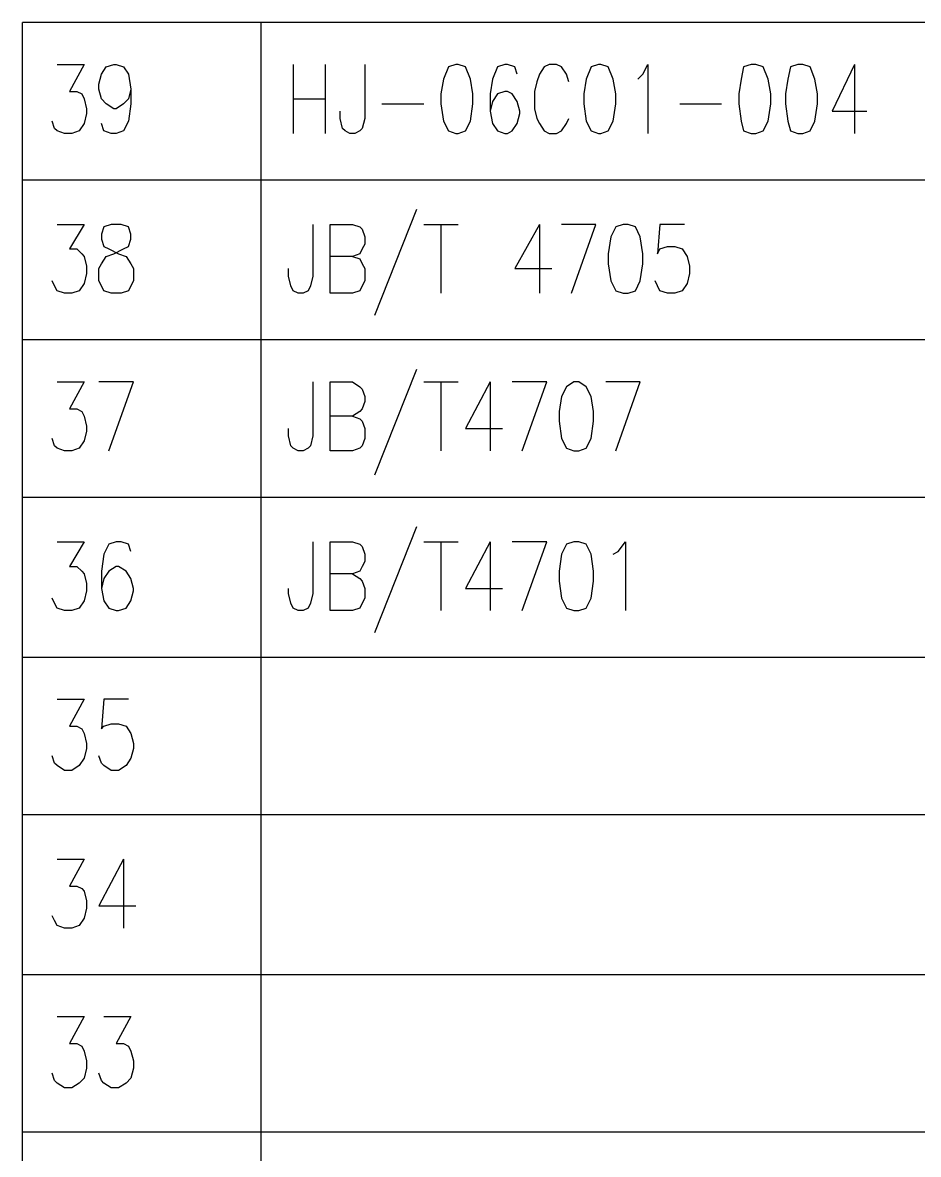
# Model space of a CAD drawing. Extents: x 13.06 to 16.25, y 9.33 to 13.85.
# Drawn here: x 15.2287 to 15.4713, y 11.11 to 11.4167 of the extents above; entities that cross this region are included whole.
import ezdxf

# ---------------------------------------------------------------- set-up
doc = ezdxf.new("R2010")
doc.units = 0
doc.header["$MEASUREMENT"] = 0
doc.linetypes.add('AUSGEZOGEN', pattern=[0])
doc.layers.get('0').update_dxf_attribs({"linetype": 'AUSGEZOGEN'})

msp = doc.modelspace()

# ---------------------------------------------------------------- linework, layer by layer
for points in [[(16.19667, 11.41667), (15.22867, 11.41667)], [(15.22867, 11.374), (15.22867, 11.41667)], [(16.19667, 11.374), (16.19667, 11.41667), (16.19667, 11.41667), (15.22867, 11.41667)], [(15.22867, 11.374), (15.22867, 11.41667)], [(16.19667, 11.374), (16.19667, 11.41667), (16.19667, 11.41667), (15.22867, 11.41667)], [(15.22867, 11.374), (15.22867, 11.41667)], [(16.19667, 11.374), (16.19667, 11.41667), (16.19667, 11.41667), (15.22867, 11.41667)], [(15.22867, 11.374), (15.22867, 11.41667)], [(16.19667, 11.374), (16.19667, 11.41667), (16.19667, 11.41667), (15.22867, 11.41667)], [(15.22867, 11.374), (15.22867, 11.41667)], [(16.19667, 11.374), (16.19667, 11.41667), (16.19667, 11.41667), (15.22867, 11.41667)], [(15.22867, 11.374), (15.22867, 11.41667)], [(16.19667, 11.374), (16.19667, 11.41667), (16.19667, 11.41667), (15.22867, 11.41667)], [(15.22867, 11.374), (15.22867, 11.41667)], [(16.19667, 11.374), (16.19667, 11.41667), (16.19667, 11.41667), (15.22867, 11.41667)], [(15.22867, 11.374), (15.22867, 11.41667)], [(16.19667, 11.374), (16.19667, 11.41667), (16.19667, 11.41667), (15.22867, 11.41667)], [(15.22867, 11.374), (15.22867, 11.41667)], [(16.19667, 11.374), (16.19667, 11.41667), (16.19667, 11.41667), (15.22867, 11.41667)], [(15.22867, 11.374), (15.22867, 11.41667)], [(16.19667, 11.374), (16.19667, 11.41667), (16.19667, 11.41667), (15.22867, 11.41667)], [(15.22867, 11.374), (15.22867, 11.41667)], [(16.19667, 11.374), (16.19667, 11.41667), (16.19667, 11.41667), (15.22867, 11.41667)], [(15.22867, 11.374), (15.22867, 11.41667)], [(16.19667, 11.374), (16.19667, 11.41667), (16.19667, 11.41667), (15.22867, 11.41667)], [(15.22867, 11.374), (15.22867, 11.41667)], [(16.19667, 11.374), (16.19667, 11.41667), (16.19667, 11.41667), (15.22867, 11.41667)], [(15.22867, 11.374), (15.22867, 11.41667)], [(16.19667, 11.374), (16.19667, 11.41667), (16.19667, 11.41667), (15.22867, 11.41667)], [(15.22867, 11.374), (15.22867, 11.41667)], [(16.19667, 11.374), (16.19667, 11.41667), (16.19667, 11.41667), (15.22867, 11.41667)], [(15.22867, 11.374), (15.22867, 11.41667)], [(16.19667, 11.374), (16.19667, 11.41667), (16.19667, 11.41667), (15.22867, 11.41667)], [(15.22867, 11.374), (15.22867, 11.41667)], [(16.19667, 11.374), (16.19667, 11.41667), (16.19667, 11.41667), (15.22867, 11.41667)], [(15.22867, 11.374), (15.22867, 11.41667)], [(16.19667, 11.374), (16.19667, 11.41667), (16.19667, 11.41667), (15.22867, 11.41667)], [(15.22867, 11.374), (15.22867, 11.41667)], [(16.19667, 11.374), (16.19667, 11.41667), (16.19667, 11.41667), (15.22867, 11.41667)], [(15.22867, 11.374), (15.22867, 11.41667)], [(16.19667, 11.374), (16.19667, 11.41667), (16.19667, 11.41667), (15.22867, 11.41667)], [(15.22867, 11.374), (15.22867, 11.41667)], [(16.19667, 11.41667), (15.22867, 11.41667)], [(15.22867, 11.374), (15.22867, 11.41667)], [(16.19667, 11.374), (16.19667, 11.41667), (16.19667, 11.41667), (15.22867, 11.41667)], [(15.22867, 11.374), (15.22867, 11.41667)], [(16.19667, 11.374), (16.19667, 11.41667), (16.19667, 11.41667), (15.22867, 11.41667)], [(15.22867, 11.374), (15.22867, 11.41667)], [(16.19667, 11.374), (16.19667, 11.41667), (16.19667, 11.41667), (15.22867, 11.41667)], [(15.22867, 11.374), (15.22867, 11.41667)], [(16.19667, 11.41667), (15.22867, 11.41667)], [(15.22867, 11.374), (15.22867, 11.41667)], [(16.19667, 11.374), (16.19667, 11.41667), (16.19667, 11.41667), (15.22867, 11.41667)], [(15.22867, 11.374), (15.22867, 11.41667)], [(16.19667, 11.374), (16.19667, 11.41667), (16.19667, 11.41667), (15.22867, 11.41667)], [(15.22867, 11.374), (15.22867, 11.41667)], [(16.19667, 11.41667), (15.22867, 11.41667)], [(15.22867, 11.374), (15.22867, 11.41667)], [(16.19667, 11.374), (16.19667, 11.41667), (16.19667, 11.41667), (15.22867, 11.41667)], [(15.22867, 11.374), (15.22867, 11.41667)], [(16.19667, 11.374), (16.19667, 11.41667), (16.19667, 11.41667), (15.22867, 11.41667)], [(15.22867, 11.374), (15.22867, 11.41667)], [(16.19667, 11.374), (16.19667, 11.41667), (16.19667, 11.41667), (15.22867, 11.41667)], [(15.22867, 11.374), (15.22867, 11.41667)], [(16.19667, 11.41667), (15.22867, 11.41667)], [(15.22867, 11.374), (15.22867, 11.41667)], [(16.19667, 11.374), (16.19667, 11.41667), (16.19667, 11.41667), (15.22867, 11.41667)], [(15.22867, 11.374), (15.22867, 11.41667)], [(16.19667, 11.41667), (15.22867, 11.41667)], [(15.22867, 11.374), (15.22867, 11.41667)], [(16.19667, 11.41667), (15.22867, 11.41667)], [(15.22867, 11.374), (15.22867, 11.41667)], [(16.19667, 11.41667), (15.22867, 11.41667)], [(15.22867, 11.374), (15.22867, 11.41667)], [(16.19667, 11.41667), (15.22867, 11.41667)], [(15.22867, 11.374), (15.22867, 11.41667)], [(16.19667, 11.41667), (15.22867, 11.41667)], [(15.22867, 11.374), (15.22867, 11.41667)], [(16.19667, 11.41667), (15.22867, 11.41667)], [(15.22867, 11.374), (15.22867, 11.41667)], [(16.19667, 11.41667), (15.22867, 11.41667)], [(15.22867, 11.374), (15.22867, 11.41667)], [(16.19667, 11.41667), (15.22867, 11.41667)], [(15.22867, 11.374), (15.22867, 11.41667)], [(16.19667, 11.374), (16.19667, 11.41667), (16.19667, 11.41667), (15.22867, 11.41667)], [(15.22867, 11.374), (15.22867, 11.41667)], [(16.19667, 11.41667), (15.22867, 11.41667)], [(15.22867, 11.374), (15.22867, 11.41667)], [(16.19667, 11.374), (16.19667, 11.41667), (16.19667, 11.41667), (15.22867, 11.41667)], [(15.22867, 11.374), (15.22867, 11.41667)], [(16.19667, 11.41667), (15.22867, 11.41667)], [(15.22867, 11.374), (15.22867, 11.41667)], [(16.19667, 11.374), (16.19667, 11.41667), (16.19667, 11.41667), (15.22867, 11.41667)], [(15.22867, 11.374), (15.22867, 11.41667)], [(16.19667, 11.41667), (15.22867, 11.41667)], [(15.22867, 11.374), (15.22867, 11.41667)], [(16.19667, 11.41667), (15.22867, 11.41667)], [(15.22867, 11.374), (15.22867, 11.41667)], [(16.19667, 11.374), (16.19667, 11.41667), (16.19667, 11.41667), (15.22867, 11.41667)], [(15.22867, 11.374), (15.22867, 11.41667)], [(16.19667, 11.41667), (15.22867, 11.41667)], [(15.22867, 11.374), (15.22867, 11.41667)], [(16.19667, 11.41667), (15.22867, 11.41667)], [(15.22867, 11.374), (15.22867, 11.41667)], [(16.19667, 11.41667), (15.22867, 11.41667)], [(15.22867, 11.374), (15.22867, 11.41667)], [(16.19667, 11.41667), (15.22867, 11.41667)], [(15.22867, 11.374), (15.22867, 11.41667)], [(16.19667, 11.41667), (15.22867, 11.41667)], [(15.22867, 11.374), (15.22867, 11.41667)], [(16.19667, 11.374), (16.19667, 11.41667), (16.19667, 11.41667), (15.22867, 11.41667)], [(15.22867, 11.374), (15.22867, 11.41667)], [(16.19667, 11.41667), (15.22867, 11.41667)], [(15.22867, 11.374), (15.22867, 11.41667)], [(16.19667, 11.41667), (15.22867, 11.41667)], [(15.22867, 11.374), (15.22867, 11.41667)], [(16.19667, 11.41667), (15.22867, 11.41667)], [(15.22867, 11.374), (15.22867, 11.41667)], [(16.19667, 11.41667), (15.22867, 11.41667)], [(15.22867, 11.374), (15.22867, 11.41667)], [(16.19667, 11.41667), (15.22867, 11.41667)], [(15.22867, 11.374), (15.22867, 11.41667)], [(16.19667, 11.374), (16.19667, 11.41667), (16.19667, 11.41667), (15.22867, 11.41667)], [(15.22867, 11.374), (15.22867, 11.41667)], [(16.19667, 11.374), (16.19667, 11.41667), (16.19667, 11.41667), (15.22867, 11.41667)], [(15.22867, 11.374), (15.22867, 11.41667)], [(16.19667, 11.41667), (15.22867, 11.41667)], [(15.22867, 11.374), (15.22867, 11.41667)], [(16.19667, 11.41667), (15.22867, 11.41667)], [(15.22867, 11.374), (15.22867, 11.41667)], [(16.19667, 11.41667), (15.22867, 11.41667)], [(15.22867, 11.374), (15.22867, 11.41667)], [(16.19667, 11.374), (16.19667, 11.41667), (16.19667, 11.41667), (15.22867, 11.41667)], [(15.22867, 11.374), (15.22867, 11.41667)], [(16.19667, 11.374), (16.19667, 11.41667), (16.19667, 11.41667), (15.22867, 11.41667)], [(15.22867, 11.374), (15.22867, 11.41667)], [(16.19667, 11.374), (16.19667, 11.41667), (16.19667, 11.41667), (15.22867, 11.41667)], [(15.22867, 11.374), (15.22867, 11.41667)], [(16.19667, 11.374), (16.19667, 11.41667), (16.19667, 11.41667), (15.22867, 11.41667)], [(15.22867, 11.374), (15.22867, 11.41667)], [(16.19667, 11.41667), (15.22867, 11.41667)], [(15.22867, 11.374), (15.22867, 11.41667)], [(16.19667, 11.374), (16.19667, 11.41667), (16.19667, 11.41667), (15.22867, 11.41667)], [(15.22867, 11.374), (15.22867, 11.41667)], [(16.19667, 11.41667), (15.22867, 11.41667)], [(15.22867, 11.374), (15.22867, 11.41667)], [(16.19667, 11.41667), (15.22867, 11.41667)], [(15.22867, 11.374), (15.22867, 11.41667)], [(16.19667, 11.374), (16.19667, 11.41667), (16.19667, 11.41667), (15.22867, 11.41667)], [(15.22867, 11.374), (15.22867, 11.41667)], [(16.19667, 11.41667), (15.22867, 11.41667)], [(15.22867, 11.374), (15.22867, 11.41667)], [(16.19667, 11.41667), (15.22867, 11.41667)], [(15.22867, 11.374), (15.22867, 11.41667)], [(16.19667, 11.41667), (15.22867, 11.41667)], [(15.22867, 11.374), (15.22867, 11.41667)], [(16.19667, 11.41667), (15.22867, 11.41667)], [(15.22867, 11.374), (15.22867, 11.41667)], [(16.19667, 11.41667), (15.22867, 11.41667)], [(15.22867, 11.374), (15.22867, 11.41667)], [(16.19667, 11.41667), (15.22867, 11.41667)], [(15.22867, 11.374), (15.22867, 11.41667)], [(16.19667, 11.41667), (15.22867, 11.41667)], [(15.22867, 11.374), (15.22867, 11.41667)], [(16.19667, 11.41667), (15.22867, 11.41667)], [(15.22867, 11.374), (15.22867, 11.41667)], [(16.19667, 11.41667), (15.22867, 11.41667)], [(15.22867, 11.374), (15.22867, 11.41667)], [(15.29333, 11.374), (15.29333, 11.41667)], [(15.29333, 11.374), (15.29333, 11.41667)], [(15.29333, 11.374), (15.29333, 11.41667)], [(15.29333, 11.374), (15.29333, 11.41667)], [(15.29333, 11.374), (15.29333, 11.41667)], [(15.29333, 11.374), (15.29333, 11.41667)], [(15.29333, 11.374), (15.29333, 11.41667)], [(15.29333, 11.374), (15.29333, 11.41667)], [(15.29333, 11.374), (15.29333, 11.41667)], [(15.29333, 11.374), (15.29333, 11.41667)], [(15.29333, 11.374), (15.29333, 11.41667)], [(15.29333, 11.374), (15.29333, 11.41667)], [(15.29333, 11.374), (15.29333, 11.41667)], [(15.29333, 11.374), (15.29333, 11.41667)], [(15.29333, 11.374), (15.29333, 11.41667)], [(15.29333, 11.374), (15.29333, 11.41667)], [(15.29333, 11.374), (15.29333, 11.41667)], [(15.29333, 11.374), (15.29333, 11.41667)], [(15.29333, 11.374), (15.29333, 11.41667)], [(15.29333, 11.374), (15.29333, 11.41667)], [(15.29333, 11.374), (15.29333, 11.41667)], [(15.29333, 11.374), (15.29333, 11.41667)], [(15.29333, 11.374), (15.29333, 11.41667)], [(15.29333, 11.374), (15.29333, 11.41667)], [(15.29333, 11.374), (15.29333, 11.41667)], [(15.29333, 11.374), (15.29333, 11.41667)], [(15.29333, 11.374), (15.29333, 11.41667)], [(15.29333, 11.374), (15.29333, 11.41667)], [(15.29333, 11.374), (15.29333, 11.41667)], [(15.29333, 11.374), (15.29333, 11.41667)], [(15.29333, 11.374), (15.29333, 11.41667)], [(15.29333, 11.374), (15.29333, 11.41667)], [(15.29333, 11.374), (15.29333, 11.41667)], [(15.29333, 11.374), (15.29333, 11.41667)], [(15.29333, 11.374), (15.29333, 11.41667)], [(15.29333, 11.374), (15.29333, 11.41667)], [(15.29333, 11.374), (15.29333, 11.41667)], [(15.29333, 11.374), (15.29333, 11.41667)], [(15.29333, 11.374), (15.29333, 11.41667)], [(15.29333, 11.374), (15.29333, 11.41667)], [(15.29333, 11.374), (15.29333, 11.41667)], [(15.29333, 11.374), (15.29333, 11.41667)], [(15.29333, 11.374), (15.29333, 11.41667)], [(15.29333, 11.374), (15.29333, 11.41667)], [(15.29333, 11.374), (15.29333, 11.41667)], [(15.29333, 11.374), (15.29333, 11.41667)], [(15.29333, 11.374), (15.29333, 11.41667)], [(15.29333, 11.374), (15.29333, 11.41667)], [(15.29333, 11.374), (15.29333, 11.41667)], [(15.29333, 11.374), (15.29333, 11.41667)], [(15.29333, 11.374), (15.29333, 11.41667)], [(15.29333, 11.374), (15.29333, 11.41667)], [(15.29333, 11.374), (15.29333, 11.41667)], [(15.29333, 11.374), (15.29333, 11.41667)], [(15.29333, 11.374), (15.29333, 11.41667)], [(15.29333, 11.374), (15.29333, 11.41667)], [(15.29333, 11.374), (15.29333, 11.41667)], [(15.29333, 11.374), (15.29333, 11.41667)], [(15.29333, 11.374), (15.29333, 11.41667)], [(15.29333, 11.374), (15.29333, 11.41667)], [(15.29333, 11.374), (15.29333, 11.41667)], [(15.29333, 11.374), (15.29333, 11.41667)], [(15.29333, 11.374), (15.29333, 11.41667)], [(15.29333, 11.374), (15.29333, 11.41667)], [(15.29333, 11.374), (15.29333, 11.41667)], [(15.29333, 11.374), (15.29333, 11.41667)], [(15.29333, 11.374), (15.29333, 11.41667)], [(15.29333, 11.374), (15.29333, 11.41667)], [(15.29333, 11.374), (15.29333, 11.41667)], [(15.29333, 11.374), (15.29333, 11.41667)], [(15.29333, 11.374), (15.29333, 11.41667)], [(15.29333, 11.374), (15.29333, 11.41667)], [(15.29333, 11.374), (15.29333, 11.41667)], [(15.29333, 11.374), (15.29333, 11.41667)], [(15.29333, 11.374), (15.29333, 11.41667)], [(15.29333, 11.374), (15.29333, 11.41667)], [(15.29333, 11.374), (15.29333, 11.41667)], [(15.29333, 11.374), (15.29333, 11.41667)], [(15.29333, 11.374), (15.29333, 11.41667)], [(15.29333, 11.374), (15.29333, 11.41667)], [(15.29333, 11.374), (15.29333, 11.41667)], [(15.29333, 11.374), (15.29333, 11.41667)], [(15.29333, 11.374), (15.29333, 11.41667)], [(15.29333, 11.374), (15.29333, 11.41667)], [(15.238, 11.40533), (15.24533, 11.40533), (15.24533, 11.40533), (15.24133, 11.398), (15.24133, 11.398), (15.24333, 11.398), (15.24333, 11.398), (15.24467, 11.39733), (15.24467, 11.39733), (15.24533, 11.396), (15.24533, 11.396), (15.246, 11.39333), (15.246, 11.39333), (15.246, 11.392), (15.246, 11.392), (15.24533, 11.38933), (15.24533, 11.38933), (15.244, 11.38733), (15.244, 11.38733), (15.242, 11.38667), (15.242, 11.38667), (15.24, 11.38667), (15.24, 11.38667), (15.238, 11.38733), (15.238, 11.38733), (15.23733, 11.388), (15.23733, 11.388), (15.23667, 11.39)], [(15.258, 11.39867), (15.25733, 11.396), (15.25733, 11.396), (15.256, 11.39467), (15.256, 11.39467), (15.254, 11.39333), (15.254, 11.39333), (15.25333, 11.39333), (15.25333, 11.39333), (15.25133, 11.39467), (15.25133, 11.39467), (15.25, 11.396), (15.25, 11.396), (15.24933, 11.39867), (15.24933, 11.39867), (15.24933, 11.4), (15.24933, 11.4), (15.25, 11.40267), (15.25, 11.40267), (15.25133, 11.40467), (15.25133, 11.40467), (15.25333, 11.40533), (15.25333, 11.40533), (15.254, 11.40533), (15.254, 11.40533), (15.256, 11.40467), (15.256, 11.40467), (15.25733, 11.40267), (15.25733, 11.40267), (15.258, 11.39867), (15.258, 11.39867), (15.258, 11.39467), (15.258, 11.39467), (15.25733, 11.39), (15.25733, 11.39), (15.256, 11.38733), (15.256, 11.38733), (15.254, 11.38667), (15.254, 11.38667), (15.25267, 11.38667), (15.25267, 11.38667), (15.25067, 11.38733), (15.25067, 11.38733), (15.25, 11.38933)], [(15.302, 11.40533), (15.302, 11.38667)], [(15.31067, 11.40533), (15.31067, 11.38667)], [(15.32133, 11.40533), (15.32133, 11.39067), (15.32133, 11.39067), (15.32067, 11.388), (15.32067, 11.388), (15.32, 11.38733), (15.32, 11.38733), (15.31867, 11.38667), (15.31867, 11.38667), (15.31733, 11.38667), (15.31733, 11.38667), (15.316, 11.38733), (15.316, 11.38733), (15.31533, 11.388), (15.31533, 11.388), (15.31467, 11.39067), (15.31467, 11.39067), (15.31467, 11.39267)], [(15.346, 11.40533), (15.344, 11.40467), (15.344, 11.40467), (15.34267, 11.40133), (15.34267, 11.40133), (15.342, 11.39733), (15.342, 11.39733), (15.342, 11.39467), (15.342, 11.39467), (15.34267, 11.39), (15.34267, 11.39), (15.344, 11.38733), (15.344, 11.38733), (15.346, 11.38667), (15.346, 11.38667), (15.34667, 11.38667), (15.34667, 11.38667), (15.34867, 11.38733), (15.34867, 11.38733), (15.35, 11.39), (15.35, 11.39), (15.35067, 11.39467), (15.35067, 11.39467), (15.35067, 11.39733), (15.35067, 11.39733), (15.35, 11.40133), (15.35, 11.40133), (15.34867, 11.40467), (15.34867, 11.40467), (15.34667, 11.40533), (15.34667, 11.40533), (15.346, 11.40533), (15.346, 11.40533)], [(15.36267, 11.40267), (15.362, 11.40467), (15.362, 11.40467), (15.36, 11.40533), (15.36, 11.40533), (15.35933, 11.40533), (15.35933, 11.40533), (15.35733, 11.40467), (15.35733, 11.40467), (15.356, 11.40133), (15.356, 11.40133), (15.35533, 11.39733), (15.35533, 11.39733), (15.35533, 11.39267), (15.35533, 11.39267), (15.356, 11.38933), (15.356, 11.38933), (15.35733, 11.38733), (15.35733, 11.38733), (15.35933, 11.38667), (15.35933, 11.38667), (15.36, 11.38667), (15.36, 11.38667), (15.36133, 11.38733), (15.36133, 11.38733), (15.36267, 11.38933), (15.36267, 11.38933), (15.36333, 11.392), (15.36333, 11.392), (15.36333, 11.39267), (15.36333, 11.39267), (15.36267, 11.39533), (15.36267, 11.39533), (15.36133, 11.39733), (15.36133, 11.39733), (15.36, 11.398), (15.36, 11.398), (15.35933, 11.398), (15.35933, 11.398), (15.35733, 11.39733), (15.35733, 11.39733), (15.356, 11.39533), (15.356, 11.39533), (15.35533, 11.39267)], [(15.37667, 11.40067), (15.376, 11.40267), (15.376, 11.40267), (15.37467, 11.40467), (15.37467, 11.40467), (15.37333, 11.40533), (15.37333, 11.40533), (15.37133, 11.40533), (15.37133, 11.40533), (15.37, 11.40467), (15.37, 11.40467), (15.36867, 11.40267), (15.36867, 11.40267), (15.368, 11.40067), (15.368, 11.40067), (15.36733, 11.398), (15.36733, 11.398), (15.36733, 11.39333), (15.36733, 11.39333), (15.368, 11.39067), (15.368, 11.39067), (15.36867, 11.38933), (15.36867, 11.38933), (15.37, 11.38733), (15.37, 11.38733), (15.37133, 11.38667), (15.37133, 11.38667), (15.37333, 11.38667), (15.37333, 11.38667), (15.37467, 11.38733), (15.37467, 11.38733), (15.376, 11.38933), (15.376, 11.38933), (15.37667, 11.39067)], [(15.38467, 11.40533), (15.38267, 11.40467), (15.38267, 11.40467), (15.38133, 11.40133), (15.38133, 11.40133), (15.38067, 11.39733), (15.38067, 11.39733), (15.38067, 11.39467), (15.38067, 11.39467), (15.38133, 11.39), (15.38133, 11.39), (15.38267, 11.38733), (15.38267, 11.38733), (15.38467, 11.38667), (15.38467, 11.38667), (15.38533, 11.38667), (15.38533, 11.38667), (15.38733, 11.38733), (15.38733, 11.38733), (15.38867, 11.39), (15.38867, 11.39), (15.38933, 11.39467), (15.38933, 11.39467), (15.38933, 11.39733), (15.38933, 11.39733), (15.38867, 11.40133), (15.38867, 11.40133), (15.38733, 11.40467), (15.38733, 11.40467), (15.38533, 11.40533), (15.38533, 11.40533), (15.38467, 11.40533), (15.38467, 11.40533)], [(15.39533, 11.40133), (15.39667, 11.40267), (15.39667, 11.40267), (15.398, 11.40533), (15.398, 11.40533), (15.398, 11.38667)], [(15.426, 11.40533), (15.424, 11.40467), (15.424, 11.40467), (15.42333, 11.40133), (15.42333, 11.40133), (15.42267, 11.39733), (15.42267, 11.39733), (15.42267, 11.39467), (15.42267, 11.39467), (15.42333, 11.39), (15.42333, 11.39), (15.424, 11.38733), (15.424, 11.38733), (15.426, 11.38667), (15.426, 11.38667), (15.42733, 11.38667), (15.42733, 11.38667), (15.42933, 11.38733), (15.42933, 11.38733), (15.43067, 11.39), (15.43067, 11.39), (15.43133, 11.39467), (15.43133, 11.39467), (15.43133, 11.39733), (15.43133, 11.39733), (15.43067, 11.40133), (15.43067, 11.40133), (15.42933, 11.40467), (15.42933, 11.40467), (15.42733, 11.40533), (15.42733, 11.40533), (15.426, 11.40533), (15.426, 11.40533)], [(15.43867, 11.40533), (15.43667, 11.40467), (15.43667, 11.40467), (15.436, 11.40133), (15.436, 11.40133), (15.43533, 11.39733), (15.43533, 11.39733), (15.43533, 11.39467), (15.43533, 11.39467), (15.436, 11.39), (15.436, 11.39), (15.43667, 11.38733), (15.43667, 11.38733), (15.43867, 11.38667), (15.43867, 11.38667), (15.44, 11.38667), (15.44, 11.38667), (15.442, 11.38733), (15.442, 11.38733), (15.44333, 11.39), (15.44333, 11.39), (15.444, 11.39467), (15.444, 11.39467), (15.444, 11.39733), (15.444, 11.39733), (15.44333, 11.40133), (15.44333, 11.40133), (15.442, 11.40467), (15.442, 11.40467), (15.44, 11.40533), (15.44, 11.40533), (15.43867, 11.40533), (15.43867, 11.40533)], [(15.454, 11.40533), (15.448, 11.39267), (15.448, 11.39267), (15.45733, 11.39267)], [(15.454, 11.40533), (15.454, 11.38667)], [(15.302, 11.396), (15.31067, 11.396)], [(15.326, 11.39467), (15.33733, 11.39467)], [(15.40667, 11.39467), (15.418, 11.39467)], [(16.19667, 11.374), (15.22867, 11.374)], [(15.22867, 11.33067), (15.22867, 11.374)], [(15.29333, 11.33067), (15.29333, 11.374)], [(15.33533, 11.366), (15.324, 11.33733)], [(15.238, 11.362), (15.24533, 11.362), (15.24533, 11.362), (15.24133, 11.35533), (15.24133, 11.35533), (15.24333, 11.35533), (15.24333, 11.35533), (15.24467, 11.354), (15.24467, 11.354), (15.24533, 11.35333), (15.24533, 11.35333), (15.246, 11.35067), (15.246, 11.35067), (15.246, 11.34867), (15.246, 11.34867), (15.24533, 11.346), (15.24533, 11.346), (15.244, 11.344), (15.244, 11.344), (15.242, 11.34333), (15.242, 11.34333), (15.24, 11.34333), (15.24, 11.34333), (15.238, 11.344), (15.238, 11.344), (15.23733, 11.34533), (15.23733, 11.34533), (15.23667, 11.34667)], [(15.25267, 11.362), (15.25067, 11.36133), (15.25067, 11.36133), (15.25, 11.35933), (15.25, 11.35933), (15.25, 11.358), (15.25, 11.358), (15.25067, 11.356), (15.25067, 11.356), (15.252, 11.35533), (15.252, 11.35533), (15.25467, 11.354), (15.25467, 11.354), (15.25667, 11.35333), (15.25667, 11.35333), (15.258, 11.35133), (15.258, 11.35133), (15.25867, 11.35), (15.25867, 11.35), (15.25867, 11.34667), (15.25867, 11.34667), (15.258, 11.34533), (15.258, 11.34533), (15.25733, 11.344), (15.25733, 11.344), (15.25533, 11.34333), (15.25533, 11.34333), (15.25267, 11.34333), (15.25267, 11.34333), (15.25067, 11.344), (15.25067, 11.344), (15.25, 11.34533), (15.25, 11.34533), (15.24933, 11.34667), (15.24933, 11.34667), (15.24933, 11.35), (15.24933, 11.35), (15.25, 11.35133), (15.25, 11.35133), (15.25133, 11.35333), (15.25133, 11.35333), (15.25333, 11.354), (15.25333, 11.354), (15.256, 11.35533), (15.256, 11.35533), (15.25733, 11.356), (15.25733, 11.356), (15.258, 11.358), (15.258, 11.358), (15.258, 11.35933), (15.258, 11.35933), (15.25733, 11.36133), (15.25733, 11.36133), (15.25533, 11.362), (15.25533, 11.362), (15.25267, 11.362), (15.25267, 11.362)], [(15.30733, 11.362), (15.30733, 11.348), (15.30733, 11.348), (15.30667, 11.34533), (15.30667, 11.34533), (15.306, 11.344), (15.306, 11.344), (15.30467, 11.34333), (15.30467, 11.34333), (15.30333, 11.34333), (15.30333, 11.34333), (15.302, 11.344), (15.302, 11.344), (15.30133, 11.34533), (15.30133, 11.34533), (15.30067, 11.348), (15.30067, 11.348), (15.30067, 11.35)], [(15.312, 11.34333), (15.312, 11.362), (15.312, 11.362), (15.318, 11.362), (15.318, 11.362), (15.32, 11.36133), (15.32, 11.36133), (15.32067, 11.36067), (15.32067, 11.36067), (15.32133, 11.35867), (15.32133, 11.35867), (15.32133, 11.35667), (15.32133, 11.35667), (15.32067, 11.35533), (15.32067, 11.35533), (15.32, 11.354), (15.32, 11.354), (15.318, 11.35333), (15.318, 11.35333), (15.312, 11.35333)], [(15.33733, 11.362), (15.34667, 11.362)], [(15.342, 11.362), (15.342, 11.34333)], [(15.36867, 11.362), (15.362, 11.35), (15.362, 11.35), (15.372, 11.35)], [(15.36867, 11.362), (15.36867, 11.34333)], [(15.37733, 11.34333), (15.384, 11.362), (15.384, 11.362), (15.37467, 11.362)], [(15.39133, 11.362), (15.38933, 11.36133), (15.38933, 11.36133), (15.388, 11.35867), (15.388, 11.35867), (15.38733, 11.354), (15.38733, 11.354), (15.38733, 11.35133), (15.38733, 11.35133), (15.388, 11.34667), (15.388, 11.34667), (15.38933, 11.344), (15.38933, 11.344), (15.39133, 11.34333), (15.39133, 11.34333), (15.39267, 11.34333), (15.39267, 11.34333), (15.39467, 11.344), (15.39467, 11.344), (15.396, 11.34667), (15.396, 11.34667), (15.39667, 11.35133), (15.39667, 11.35133), (15.39667, 11.354), (15.39667, 11.354), (15.396, 11.35867), (15.396, 11.35867), (15.39467, 11.36133), (15.39467, 11.36133), (15.39267, 11.362), (15.39267, 11.362), (15.39133, 11.362), (15.39133, 11.362)], [(15.408, 11.362), (15.40133, 11.362), (15.40133, 11.362), (15.40067, 11.354), (15.40067, 11.354), (15.40133, 11.35533), (15.40133, 11.35533), (15.40333, 11.356), (15.40333, 11.356), (15.40533, 11.356), (15.40533, 11.356), (15.40733, 11.35533), (15.40733, 11.35533), (15.40867, 11.35333), (15.40867, 11.35333), (15.40933, 11.35067), (15.40933, 11.35067), (15.40933, 11.34867), (15.40933, 11.34867), (15.40867, 11.346), (15.40867, 11.346), (15.40733, 11.344), (15.40733, 11.344), (15.40533, 11.34333), (15.40533, 11.34333), (15.40333, 11.34333), (15.40333, 11.34333), (15.40133, 11.344), (15.40133, 11.344), (15.40067, 11.34533), (15.40067, 11.34533), (15.4, 11.34667)], [(15.318, 11.35333), (15.32, 11.35267), (15.32, 11.35267), (15.32067, 11.35133), (15.32067, 11.35133), (15.32133, 11.35), (15.32133, 11.35), (15.32133, 11.34667), (15.32133, 11.34667), (15.32067, 11.34533), (15.32067, 11.34533), (15.32, 11.344), (15.32, 11.344), (15.318, 11.34333), (15.318, 11.34333), (15.312, 11.34333)], [(16.19667, 11.33067), (15.22867, 11.33067)], [(15.22867, 11.288), (15.22867, 11.33067)], [(15.29333, 11.288), (15.29333, 11.33067)], [(15.33533, 11.32267), (15.324, 11.294)], [(15.238, 11.31933), (15.24533, 11.31933), (15.24533, 11.31933), (15.24133, 11.312), (15.24133, 11.312), (15.24333, 11.312), (15.24333, 11.312), (15.24467, 11.31133), (15.24467, 11.31133), (15.24533, 11.31), (15.24533, 11.31), (15.246, 11.30733), (15.246, 11.30733), (15.246, 11.306), (15.246, 11.306), (15.24533, 11.30333), (15.24533, 11.30333), (15.244, 11.30133), (15.244, 11.30133), (15.242, 11.30067), (15.242, 11.30067), (15.24, 11.30067), (15.24, 11.30067), (15.238, 11.30133), (15.238, 11.30133), (15.23733, 11.302), (15.23733, 11.302), (15.23667, 11.304)], [(15.252, 11.30067), (15.25867, 11.31933), (15.25867, 11.31933), (15.24933, 11.31933)], [(15.30733, 11.31933), (15.30733, 11.30467), (15.30733, 11.30467), (15.30667, 11.302), (15.30667, 11.302), (15.306, 11.30133), (15.306, 11.30133), (15.30467, 11.30067), (15.30467, 11.30067), (15.30333, 11.30067), (15.30333, 11.30067), (15.302, 11.30133), (15.302, 11.30133), (15.30133, 11.302), (15.30133, 11.302), (15.30067, 11.30467), (15.30067, 11.30467), (15.30067, 11.30667)], [(15.312, 11.30067), (15.312, 11.31933), (15.312, 11.31933), (15.318, 11.31933), (15.318, 11.31933), (15.32, 11.318), (15.32, 11.318), (15.32067, 11.31733), (15.32067, 11.31733), (15.32133, 11.31533), (15.32133, 11.31533), (15.32133, 11.314), (15.32133, 11.314), (15.32067, 11.312), (15.32067, 11.312), (15.32, 11.31133), (15.32, 11.31133), (15.318, 11.31), (15.318, 11.31), (15.312, 11.31)], [(15.33733, 11.31933), (15.34667, 11.31933)], [(15.342, 11.31933), (15.342, 11.30067)], [(15.35533, 11.31933), (15.34867, 11.30667), (15.34867, 11.30667), (15.35867, 11.30667)], [(15.35533, 11.31933), (15.35533, 11.30067)], [(15.364, 11.30067), (15.37067, 11.31933), (15.37067, 11.31933), (15.36133, 11.31933)], [(15.378, 11.31933), (15.376, 11.318), (15.376, 11.318), (15.37467, 11.31533), (15.37467, 11.31533), (15.374, 11.31133), (15.374, 11.31133), (15.374, 11.30867), (15.374, 11.30867), (15.37467, 11.304), (15.37467, 11.304), (15.376, 11.30133), (15.376, 11.30133), (15.378, 11.30067), (15.378, 11.30067), (15.37933, 11.30067), (15.37933, 11.30067), (15.38133, 11.30133), (15.38133, 11.30133), (15.38267, 11.304), (15.38267, 11.304), (15.38333, 11.30867), (15.38333, 11.30867), (15.38333, 11.31133), (15.38333, 11.31133), (15.38267, 11.31533), (15.38267, 11.31533), (15.38133, 11.318), (15.38133, 11.318), (15.37933, 11.31933), (15.37933, 11.31933), (15.378, 11.31933), (15.378, 11.31933)], [(15.38933, 11.30067), (15.396, 11.31933), (15.396, 11.31933), (15.38667, 11.31933)], [(15.318, 11.31), (15.32, 11.30933), (15.32, 11.30933), (15.32067, 11.30867), (15.32067, 11.30867), (15.32133, 11.30667), (15.32133, 11.30667), (15.32133, 11.304), (15.32133, 11.304), (15.32067, 11.302), (15.32067, 11.302), (15.32, 11.30133), (15.32, 11.30133), (15.318, 11.30067), (15.318, 11.30067), (15.312, 11.30067)], [(16.19667, 11.288), (15.22867, 11.288)], [(15.22867, 11.24467), (15.22867, 11.288)], [(16.19667, 11.288), (15.22867, 11.288)], [(15.22867, 11.24467), (15.22867, 11.288)], [(15.29333, 11.24467), (15.29333, 11.288)], [(15.29333, 11.24467), (15.29333, 11.288)], [(15.33533, 11.28), (15.324, 11.25133)], [(15.238, 11.276), (15.24533, 11.276), (15.24533, 11.276), (15.24133, 11.26933), (15.24133, 11.26933), (15.24333, 11.26933), (15.24333, 11.26933), (15.24467, 11.268), (15.24467, 11.268), (15.24533, 11.26733), (15.24533, 11.26733), (15.246, 11.26467), (15.246, 11.26467), (15.246, 11.26267), (15.246, 11.26267), (15.24533, 11.26), (15.24533, 11.26), (15.244, 11.258), (15.244, 11.258), (15.242, 11.25733), (15.242, 11.25733), (15.24, 11.25733), (15.24, 11.25733), (15.238, 11.258), (15.238, 11.258), (15.23733, 11.25933), (15.23733, 11.25933), (15.23667, 11.26067)], [(15.258, 11.27333), (15.25733, 11.27533), (15.25733, 11.27533), (15.25533, 11.276), (15.25533, 11.276), (15.254, 11.276), (15.254, 11.276), (15.252, 11.27533), (15.252, 11.27533), (15.25067, 11.27267), (15.25067, 11.27267), (15.25, 11.268), (15.25, 11.268), (15.25, 11.26333), (15.25, 11.26333), (15.25067, 11.26), (15.25067, 11.26), (15.252, 11.258), (15.252, 11.258), (15.254, 11.25733), (15.254, 11.25733), (15.25467, 11.25733), (15.25467, 11.25733), (15.25667, 11.258), (15.25667, 11.258), (15.258, 11.26), (15.258, 11.26), (15.25867, 11.26267), (15.25867, 11.26267), (15.25867, 11.26333), (15.25867, 11.26333), (15.258, 11.266), (15.258, 11.266), (15.25667, 11.268), (15.25667, 11.268), (15.25467, 11.26933), (15.25467, 11.26933), (15.254, 11.26933), (15.254, 11.26933), (15.252, 11.268), (15.252, 11.268), (15.25067, 11.266), (15.25067, 11.266), (15.25, 11.26333)], [(15.30733, 11.276), (15.30733, 11.262), (15.30733, 11.262), (15.30667, 11.25933), (15.30667, 11.25933), (15.306, 11.258), (15.306, 11.258), (15.30467, 11.25733), (15.30467, 11.25733), (15.30333, 11.25733), (15.30333, 11.25733), (15.302, 11.258), (15.302, 11.258), (15.30133, 11.25933), (15.30133, 11.25933), (15.30067, 11.262), (15.30067, 11.262), (15.30067, 11.26333)], [(15.312, 11.25733), (15.312, 11.276), (15.312, 11.276), (15.318, 11.276), (15.318, 11.276), (15.32, 11.27533), (15.32, 11.27533), (15.32067, 11.27467), (15.32067, 11.27467), (15.32133, 11.27267), (15.32133, 11.27267), (15.32133, 11.27067), (15.32133, 11.27067), (15.32067, 11.26933), (15.32067, 11.26933), (15.32, 11.268), (15.32, 11.268), (15.318, 11.26733), (15.318, 11.26733), (15.312, 11.26733)], [(15.33733, 11.276), (15.34667, 11.276)], [(15.342, 11.276), (15.342, 11.25733)], [(15.35533, 11.276), (15.34867, 11.26333), (15.34867, 11.26333), (15.35867, 11.26333)], [(15.35533, 11.276), (15.35533, 11.25733)], [(15.364, 11.25733), (15.37067, 11.276), (15.37067, 11.276), (15.36133, 11.276)], [(15.378, 11.276), (15.376, 11.27533), (15.376, 11.27533), (15.37467, 11.27267), (15.37467, 11.27267), (15.374, 11.268), (15.374, 11.268), (15.374, 11.26533), (15.374, 11.26533), (15.37467, 11.26067), (15.37467, 11.26067), (15.376, 11.258), (15.376, 11.258), (15.378, 11.25733), (15.378, 11.25733), (15.37933, 11.25733), (15.37933, 11.25733), (15.38133, 11.258), (15.38133, 11.258), (15.38267, 11.26067), (15.38267, 11.26067), (15.38333, 11.26533), (15.38333, 11.26533), (15.38333, 11.268), (15.38333, 11.268), (15.38267, 11.27267), (15.38267, 11.27267), (15.38133, 11.27533), (15.38133, 11.27533), (15.37933, 11.276), (15.37933, 11.276), (15.378, 11.276), (15.378, 11.276)], [(15.38867, 11.27267), (15.39, 11.27333), (15.39, 11.27333), (15.392, 11.276), (15.392, 11.276), (15.392, 11.25733)], [(15.318, 11.26733), (15.32, 11.266), (15.32, 11.266), (15.32067, 11.26533), (15.32067, 11.26533), (15.32133, 11.26333), (15.32133, 11.26333), (15.32133, 11.26067), (15.32133, 11.26067), (15.32067, 11.25933), (15.32067, 11.25933), (15.32, 11.258), (15.32, 11.258), (15.318, 11.25733), (15.318, 11.25733), (15.312, 11.25733)], [(16.19667, 11.24467), (15.22867, 11.24467)], [(15.22867, 11.202), (15.22867, 11.24467)], [(15.29333, 11.202), (15.29333, 11.24467)], [(15.238, 11.23333), (15.24533, 11.23333), (15.24533, 11.23333), (15.24133, 11.226), (15.24133, 11.226), (15.24333, 11.226), (15.24333, 11.226), (15.24467, 11.22533), (15.24467, 11.22533), (15.24533, 11.224), (15.24533, 11.224), (15.246, 11.22133), (15.246, 11.22133), (15.246, 11.22), (15.246, 11.22), (15.24533, 11.21733), (15.24533, 11.21733), (15.244, 11.21533), (15.244, 11.21533), (15.242, 11.214), (15.242, 11.214), (15.24, 11.214), (15.24, 11.214), (15.238, 11.21533), (15.238, 11.21533), (15.23733, 11.216), (15.23733, 11.216), (15.23667, 11.218)], [(15.25733, 11.23333), (15.25067, 11.23333), (15.25067, 11.23333), (15.25, 11.22533), (15.25, 11.22533), (15.25067, 11.226), (15.25067, 11.226), (15.25267, 11.22667), (15.25267, 11.22667), (15.25467, 11.22667), (15.25467, 11.22667), (15.25667, 11.226), (15.25667, 11.226), (15.258, 11.224), (15.258, 11.224), (15.25867, 11.22133), (15.25867, 11.22133), (15.25867, 11.22), (15.25867, 11.22), (15.258, 11.21733), (15.258, 11.21733), (15.25667, 11.21533), (15.25667, 11.21533), (15.25467, 11.214), (15.25467, 11.214), (15.25267, 11.214), (15.25267, 11.214), (15.25067, 11.21533), (15.25067, 11.21533), (15.25, 11.216), (15.25, 11.216), (15.24933, 11.218)], [(16.19667, 11.202), (15.22867, 11.202)], [(15.22867, 11.15867), (15.22867, 11.202)], [(15.29333, 11.15867), (15.29333, 11.202)], [(15.238, 11.19), (15.24533, 11.19), (15.24533, 11.19), (15.24133, 11.18267), (15.24133, 11.18267), (15.24333, 11.18267), (15.24333, 11.18267), (15.24467, 11.182), (15.24467, 11.182), (15.24533, 11.18133), (15.24533, 11.18133), (15.246, 11.17867), (15.246, 11.17867), (15.246, 11.17667), (15.246, 11.17667), (15.24533, 11.174), (15.24533, 11.174), (15.244, 11.172), (15.244, 11.172), (15.242, 11.17133), (15.242, 11.17133), (15.24, 11.17133), (15.24, 11.17133), (15.238, 11.172), (15.238, 11.172), (15.23733, 11.17333), (15.23733, 11.17333), (15.23667, 11.17467)], [(15.256, 11.19), (15.24933, 11.17733), (15.24933, 11.17733), (15.25933, 11.17733)], [(15.256, 11.19), (15.256, 11.17133)], [(16.19667, 11.15867), (15.22867, 11.15867)], [(15.22867, 11.116), (15.22867, 11.15867)], [(15.29333, 11.116), (15.29333, 11.15867)], [(15.238, 11.14733), (15.24533, 11.14733), (15.24533, 11.14733), (15.24133, 11.14), (15.24133, 11.14), (15.24333, 11.14), (15.24333, 11.14), (15.24467, 11.13933), (15.24467, 11.13933), (15.24533, 11.138), (15.24533, 11.138), (15.246, 11.13533), (15.246, 11.13533), (15.246, 11.13333), (15.246, 11.13333), (15.24533, 11.13067), (15.24533, 11.13067), (15.244, 11.12933), (15.244, 11.12933), (15.242, 11.128), (15.242, 11.128), (15.24, 11.128), (15.24, 11.128), (15.238, 11.12933), (15.238, 11.12933), (15.23733, 11.13), (15.23733, 11.13), (15.23667, 11.132)], [(15.25067, 11.14733), (15.258, 11.14733), (15.258, 11.14733), (15.254, 11.14), (15.254, 11.14), (15.256, 11.14), (15.256, 11.14), (15.25733, 11.13933), (15.25733, 11.13933), (15.258, 11.138), (15.258, 11.138), (15.25867, 11.13533), (15.25867, 11.13533), (15.25867, 11.13333), (15.25867, 11.13333), (15.258, 11.13067), (15.258, 11.13067), (15.25667, 11.12933), (15.25667, 11.12933), (15.25467, 11.128), (15.25467, 11.128), (15.25267, 11.128), (15.25267, 11.128), (15.25067, 11.12933), (15.25067, 11.12933), (15.25, 11.13), (15.25, 11.13), (15.24933, 11.132)], [(16.19667, 11.116), (15.22867, 11.116)], [(15.22867, 11.07267), (15.22867, 11.116)], [(15.29333, 11.07267), (15.29333, 11.116)]]:
    msp.add_lwpolyline(points)

doc.saveas('drawing.dxf')
